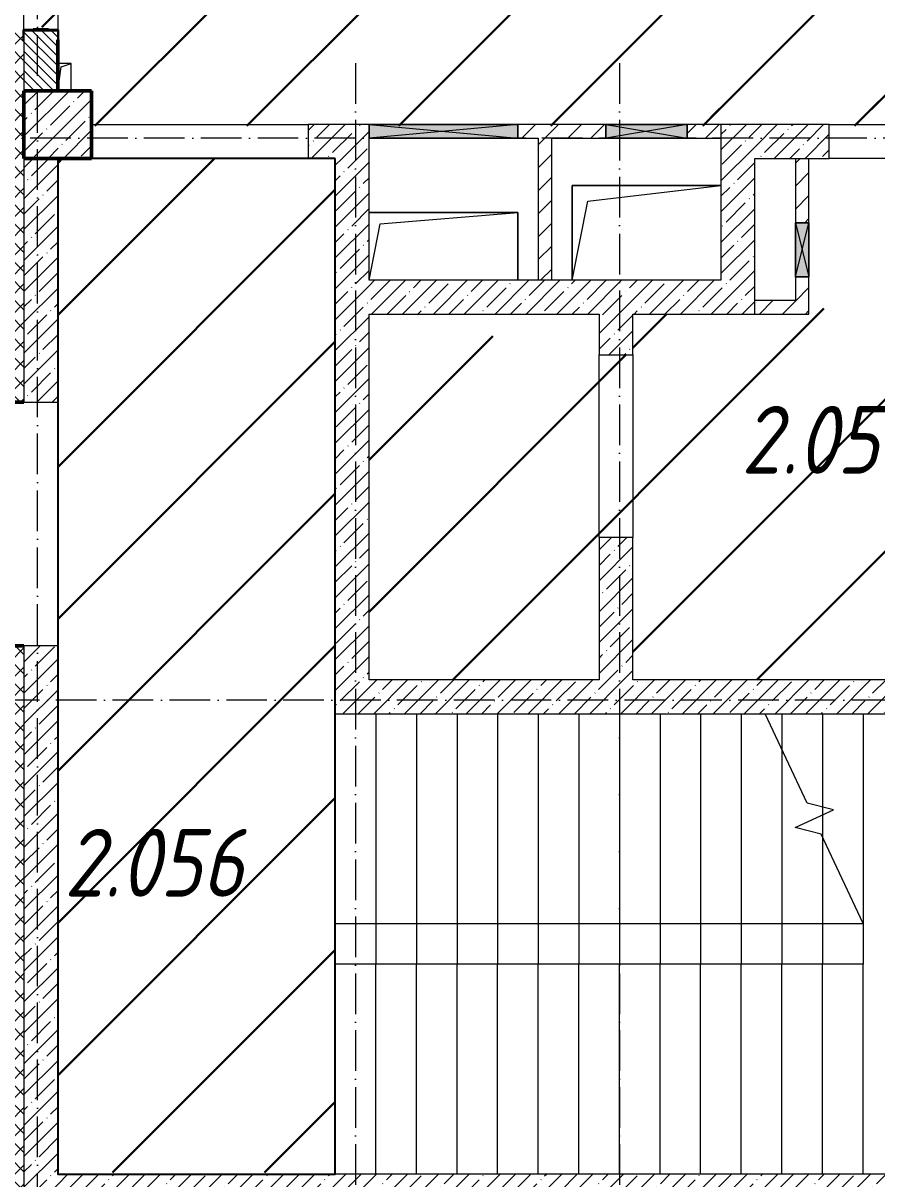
# Model space of a CAD drawing. Header units: millimetres. Extents: x -17017 to 628417, y -109036 to 199237.
# Drawn here: x 40804 to 47112, y 62010 to 70544 of the extents above; entities that cross this region are included whole.
import ezdxf

# ---------------------------------------------------------------- set-up
doc = ezdxf.new("R2010")
doc.units = ezdxf.units.MM
doc.linetypes.add('50_200_ШТРИХ_1Т_ш5_п1_п1_', pattern=[700, 500, -100, 0, -100])
for name, color, linetype, lineweight in [('3.1) ЖБ окна 1.2 м', 102, 'Continuous', 30), ('A-DETL-GENF-OTLN', 7, 'Continuous', 9), ('A-FLOR-____-OTLN', 7, 'Continuous', 9), ('A-GENM-____-MCUT', 7, 'Continuous', 25), ('A-GENM-____-OTLN', 7, 'Continuous', 9), ('A-GENM-____-OTLN-1', 7, 'Continuous', 25), ('A-GLAZ-____-OTLN', 7, 'Continuous', 9), ('A-WALL-____-MCUT-1', 7, 'Continuous', 9), ('A-WALL-____-MCUT-2', 7, 'Continuous', 50), ('A-WALL-____-MCUT-3', 7, 'Continuous', 9), ('A-WALL-____-OTLN', 7, 'Continuous', 9), ('A-WALL-____-PATT-1', 7, 'Continuous', 9), ('A-WALL-FNSH-MCUT-1', 7, 'Continuous', 9), ('S-COLS-____-MCUT', 7, 'Continuous', 50), ('S-COLS-____-OTLN', 7, 'Continuous', 9), ('S-GRID-____-OTLN-1', 7, '50_200_ШТРИХ_1Т_ш5_п1_п1_', 9), ('S-STRS-____-MBND', 7, 'Continuous', 9), ('S-STRS-____-OTLN-1', 7, 'Continuous', 9), ('Марки помещений', 7, 'Continuous', 9), ('стяжа', 7, 'Continuous', 30)]:
    doc.layers.add(name, color=color, linetype=linetype, lineweight=lineweight)
doc.styles.add('ISOCPEUR_I_3', font='isocpeui.ttf', dxfattribs={"width": 0.85, "height": 2.2})
pattern_1 = [(45, (50979.8, 168109.95), (-561.266, 561.266), [])]
pattern_2 = [(45, (43259.71, 63713.66), (-114.0493, 114.0493), []), (45, (43373.76, 63713.66), (-114.0493, 114.0493), [201.612, -40.322, 3.353, -36.97])]
pattern_3 = [(45, (43259.71, 63713.66), (-84.8528, 84.8528), [])]

# ---------------------------------------------------------------- blocks, each defined once
blk = doc.blocks.new('BSC_Колонна _Прямоугольная - 500х500-V138-АР1_План отверстий 2 этажа в осях 1-64_А-ГГ')
at = {"layer": 'S-COLS-____-OTLN'}
h = blk.add_hatch(dxfattribs=at)
h.set_pattern_fill('FP_168', color=256, style=0, pattern_type=2)
h.set_pattern_definition([(45, (2200, -6081.04), (-114.0493, 114.0493), []), (45, (2314.05, -6081.04), (-114.0493, 114.0493), [201.612, -40.322, 3.353, -36.97])])
h.paths.add_polyline_path([(-250, -250), (250, -250), (250, 250), (-250, 250)], flags=0)
at = {"layer": 'S-COLS-____-MCUT'}
for p, q in [((250, 250), (-250, 250)), ((-250, 250), (-250, -250)), ((250, -250), (250, 250)), ((-250, -250), (250, -250))]:
    blk.add_line(p, q, dxfattribs=at)
blk = doc.blocks.new('Фахверк_СКБ_Уголок - 250_2700-27497298-АР1_План отверстий 2 этажа в осях 1-64_А-ГГ')
at = {"layer": 'A-GENM-____-MCUT'}
for p, q in [((200, 181), (125, 181)), ((125, 181), (125, 106)), ((131, 106), (131, 175)), ((131, 175), (200, 175)), ((200, 175), (200, 181)), ((125, 106), (131, 106)), ((131, -6), (125, -6)), ((125, -6), (125, -81)), ((125, -81), (200, -81)), ((131, -75), (131, -6)), ((200, -75), (131, -75)), ((200, -81), (200, -75))]:
    blk.add_line(p, q, dxfattribs=at)
blk = doc.blocks.new('AR_Отверстие прямоугольное _в плите_ - AR_Отверстие прямоугольное _в плите_-V159-АР1_План отверстий 2 этажа в осях 1-64_А-ГГ')
at = {"layer": 'A-GENM-____-OTLN'}
for p, q in [((50, 100), (-50, 100)), ((-25, 75), (50, 100)), ((50, -100), (50, 100)), ((-50, -100), (-25, 75))]:
    blk.add_line(p, q, dxfattribs=at)
blk = doc.blocks.new('AR_Отверстие прямоугольное _в плите_ - AR_Отверстие прямоугольное _в плите_-30552744-АР1_План отверстий 2 этажа в осях 1-64_А-ГГ')
at = {"layer": 'A-GENM-____-OTLN'}
for p, q in [((550, 350), (-550, 350)), ((-550, 350), (-550, -350)), ((-433.3, 233.3), (550, 350)), ((-550, -350), (-433.3, 233.3))]:
    blk.add_line(p, q, dxfattribs=at)
blk = doc.blocks.new('AR_Отверстие прямоугольное _в плите_ - AR_Отверстие прямоугольное _в плите_-30552508-АР1_План отверстий 2 этажа в осях 1-64_А-ГГ')
at = {"layer": 'A-GENM-____-OTLN'}
for p, q in [((550, 250), (-550, 250)), ((-466.7, 166.7), (550, 250)), ((550, -250), (550, 250)), ((-550, -250), (-466.7, 166.7))]:
    blk.add_line(p, q, dxfattribs=at)
blk = doc.blocks.new('AR_Отверстие прямоугольное _в стене__БезПР - AR_Отверстие прямоугольное _в стене__БезПР-36788922-АР1_План отверстий 2 этажа в осях 1-64_А-ГГ')
at = {"layer": 'A-GLAZ-____-OTLN'}
blk.add_hatch(color=256, dxfattribs=at).paths.add_polyline_path([(300, -50), (300, 50), (-300, 50), (-300, -50)], flags=0)
at = {"layer": 'A-DETL-GENF-OTLN'}
for p, q in [((-300, -50), (-300, 50)), ((-300, 50), (300, 50)), ((300, 50), (-300, -50)), ((-300, 50), (300, -50)), ((300, 50), (-300, 50)), ((-300, 50), (-300, -50)), ((300, 50), (300, -50)), ((300, -50), (300, 50)), ((300, -50), (-300, -50)), ((-300, -50), (300, -50))]:
    blk.add_line(p, q, dxfattribs=at)
at = {"layer": 'A-GLAZ-____-OTLN'}
blk.add_line((300, 50), (-300, 50), dxfattribs=at)
blk = doc.blocks.new('AR_Отверстие прямоугольное _в стене_ - AR_Отверстие прямоугольное _в стене__ОВ-36990253-АР1_План отверстий 2 этажа в осях 1-64_А-ГГ')
at = {"layer": 'A-GLAZ-____-OTLN'}
blk.add_hatch(color=256, dxfattribs=at).paths.add_polyline_path([(550, -50), (550, 50), (-550, 50), (-550, -50)], flags=0)
at = {"layer": 'A-DETL-GENF-OTLN'}
for p, q in [((-550, -50), (-550, 50)), ((-550, 50), (550, 50)), ((550, 50), (-550, -50)), ((-550, 50), (550, -50)), ((550, 50), (-550, 50)), ((-550, 50), (-550, -50)), ((550, 50), (550, -50)), ((550, -50), (550, 50)), ((550, -50), (-550, -50)), ((-550, -50), (550, -50))]:
    blk.add_line(p, q, dxfattribs=at)
blk = doc.blocks.new('AR_Отверстие прямоугольное _в стене_ - AR_Отверстие прямоугольное _в стене__ОВ-36989221-АР1_План отверстий 2 этажа в осях 1-64_А-ГГ')
at = {"layer": 'A-GLAZ-____-OTLN'}
blk.add_hatch(color=256, dxfattribs=at).paths.add_polyline_path([(-200, -50), (200, -50), (200, 50), (-200, 50)], flags=0)
at = {"layer": 'A-DETL-GENF-OTLN'}
for p, q in [((-200, -50), (-200, 50)), ((-200, 50), (200, 50)), ((200, 50), (-200, -50)), ((-200, 50), (200, -50)), ((200, 50), (-200, 50)), ((-200, 50), (-200, -50)), ((200, 50), (200, -50)), ((200, -50), (200, 50)), ((200, -50), (-200, -50)), ((-200, -50), (200, -50))]:
    blk.add_line(p, q, dxfattribs=at)
blk = doc.blocks.new('2этаж')
at = {"layer": 'S-GRID-____-OTLN-1', "color": 251, "ltscale": 0.6, "true_color": 0x636466}
for p, q in [((-17941.7, 454533.3), (-17941.7, 508896.9)), ((-15591.7, 465551), (-15591.7, 454533.3)), ((-13641.7, 465551), (-13641.7, 454533.3)), ((74727.1, 464997), (-20260.4, 464997)), ((88359, 460847), (-20260.4, 460847))]:
    blk.add_line(p, q, dxfattribs=at)

msp = doc.modelspace()

# ---------------------------------------------------------------- hatches: boundary and pattern name
at = {"layer": 'A-WALL-____-PATT-1'}
h = msp.add_hatch(dxfattribs=at)
h.set_pattern_fill('FP_1', color=256, style=0, pattern_type=2)
h.set_pattern_definition([(45, (43259.71, 63713.66), (-70.7107, 70.7107), []), (135, (43259.71, 63713.66), (-70.7107, -70.7107), [])])
h.paths.add_polyline_path([(40709.7, 61694.7), (40809.7, 61694.7), (40809.7, 65944.7), (40709.7, 65944.7), (40709.7, 64449.6)], flags=0)
h.paths.add_polyline_path([(40809.7, 67744.7), (40809.7, 70419.7), (40803.7, 70419.7), (40803.7, 70494.7), (40709.7, 70494.7), (40709.7, 67744.7)], flags=0)
h.paths.add_polyline_path([(40803.7, 72294.7), (40803.7, 72369.7), (40809.7, 72369.7), (40809.7, 73229.7), (40709.7, 73229.7), (40709.7, 72294.7)], flags=0)
h = msp.add_hatch(dxfattribs=at)
h.set_pattern_fill('FP_6', color=256, style=0, pattern_type=2)
h.set_pattern_definition([(135, (43259.71, 63713.66), (-35.35534, -35.35534), [])])
h.paths.add_polyline_path([(40809.7, 70044.7), (41059.7, 70044.7), (41059.7, 70488.7), (40990.7, 70488.7), (40990.7, 70494.7), (40878.7, 70494.7), (40878.7, 70488.7), (40809.7, 70488.7), (40809.7, 70419.7)], flags=0)
h.paths.add_polyline_path([(40878.7, 72294.7), (40990.7, 72294.7), (40990.7, 72300.7), (41059.7, 72300.7), (41059.7, 72694.7), (40809.7, 72694.7), (40809.7, 72300.7), (40878.7, 72300.7)], flags=0)
h = msp.add_hatch(dxfattribs=at)
h.set_pattern_fill('FP_25', color=256, style=0, pattern_type=2)
h.set_pattern_definition(pattern_2)
h.paths.add_polyline_path([(42909.7, 69544.7), (43359.7, 69544.7), (43359.7, 69794.7), (42909.7, 69794.7)], flags=0)
h = msp.add_hatch(dxfattribs=at)
h.set_pattern_fill('FP_4', color=256, style=0, pattern_type=2)
h.set_pattern_definition(pattern_3)
h.paths.add_polyline_path([(45709.7, 69694.7), (45959.7, 69694.7), (45959.7, 69794.7), (45709.7, 69794.7), (45709.7, 69774.7)], flags=0)
h.paths.add_polyline_path([(44459.7, 69694.7), (45109.7, 69694.7), (45109.7, 69794.7), (44459.7, 69794.7), (44459.7, 69706.7)], flags=0)
h = msp.add_hatch(dxfattribs=at)
h.set_pattern_fill('FP_25', color=256, style=0, pattern_type=2)
h.set_pattern_definition(pattern_2)
h.paths.add_polyline_path([(46209.7, 68644.7), (46209.7, 69794.7), (45959.7, 69794.7), (45959.7, 68644.7)], flags=0)
h = msp.add_hatch(dxfattribs=at)
h.set_pattern_fill('FP_25', color=256, style=0, pattern_type=2)
h.set_pattern_definition(pattern_2)
h.paths.add_polyline_path([(48559.7, 69544.7), (48559.7, 69794.7), (48359.7, 69794.7), (48359.7, 69544.7)], flags=0)
h.paths.add_polyline_path([(46209.7, 69544.7), (46759.7, 69544.7), (46759.7, 69794.7), (46209.7, 69794.7)], flags=0)
h = msp.add_hatch(dxfattribs=at)
h.set_pattern_fill('FP_4', color=256, style=0, pattern_type=2)
h.set_pattern_definition(pattern_3)
h.paths.add_polyline_path([(44709.7, 68644.7), (44709.7, 69694.7), (44609.7, 69694.7), (44609.7, 68644.7)], flags=0)
h = msp.add_hatch(dxfattribs=at)
h.set_pattern_fill('FP_25', color=256, style=0, pattern_type=2)
h.set_pattern_definition(pattern_2)
h.paths.add_polyline_path([(40809.7, 61794.7), (41059.7, 61794.7), (41059.7, 65944.7), (40809.7, 65944.7), (40809.7, 64449.6)], flags=0)
h.paths.add_polyline_path([(41059.7, 67744.7), (41059.7, 69544.7), (40809.7, 69544.7), (40809.7, 67744.7)], flags=0)
h = msp.add_hatch(dxfattribs=at)
h.set_pattern_fill('FP_25', color=256, style=0, pattern_type=2)
h.set_pattern_definition(pattern_2)
h.paths.add_polyline_path([(43246, 65444.7), (43359.7, 65444.7), (43359.7, 69544.7), (43109.7, 69544.7), (43109.7, 65444.7)], flags=0)
h = msp.add_hatch(dxfattribs=at)
h.set_pattern_fill('FP_4', color=256, style=0, pattern_type=2)
h.set_pattern_definition(pattern_3)
h.paths.add_polyline_path([(46609.7, 68394.7), (46609.7, 68669.7), (46509.7, 68669.7), (46509.7, 68394.7)], flags=0)
h.paths.add_polyline_path([(46609.7, 69069.7), (46609.7, 69544.7), (46509.7, 69544.7), (46509.7, 69069.7), (46564.5, 69069.7)], flags=0)
h = msp.add_hatch(dxfattribs=at)
h.set_pattern_fill('FP_25', color=256, style=0, pattern_type=2)
h.set_pattern_definition(pattern_2)
h.paths.add_polyline_path([(46209.7, 68394.7), (46209.7, 68644.7), (43359.7, 68644.7), (43359.7, 68394.7), (45309.7, 68394.7)], flags=0)
h = msp.add_hatch(dxfattribs=at)
h.set_pattern_fill('FP_4', color=256, style=0, pattern_type=2)
h.set_pattern_definition(pattern_3)
h.paths.add_polyline_path([(46509.7, 68394.7), (46509.7, 68494.7), (46209.7, 68494.7), (46209.7, 68394.7)], flags=0)
h = msp.add_hatch(dxfattribs=at)
h.set_pattern_fill('FP_25', color=256, style=0, pattern_type=2)
h.set_pattern_definition(pattern_2)
h.paths.add_polyline_path([(45059.7, 65694.7), (45309.7, 65694.7), (45309.7, 66744.7), (45059.7, 66744.7)], flags=0)
h.paths.add_polyline_path([(45309.7, 68094.7), (45309.7, 68394.7), (45059.7, 68394.7), (45059.7, 68094.7)], flags=0)
h = msp.add_hatch(dxfattribs=at)
h.set_pattern_fill('FP_25', color=256, style=0, pattern_type=2)
h.set_pattern_definition(pattern_2)
h.paths.add_polyline_path([(48809.7, 65444.7), (48809.7, 65694.7), (43359.7, 65694.7), (43359.7, 65444.7), (48559.7, 65444.7)], flags=0)
h = msp.add_hatch(dxfattribs=at)
h.set_pattern_fill('FP_25', color=256, style=0, pattern_type=2)
h.set_pattern_definition(pattern_2)
h.paths.add_polyline_path([(48559.7, 61794.7), (48559.7, 62044.7), (41059.7, 62044.7), (41059.7, 61794.7), (48548.4, 61794.7)], flags=0)
at = {"layer": 'стяжа'}
h = msp.add_hatch(dxfattribs=at)
h.set_pattern_fill('ANSI31', color=5, scale=250)
h.set_pattern_definition(pattern_1)
h.paths.add_polyline_path([(81815.4, 72894.7), (40941.8, 72894.7), (40941.8, 69784.7), (81815.4, 69784.7)])
h.paths.add_polyline_path([(58159.7, 69194.7), (72559.7, 69194.7), (72559.7, 62394.7), (58159.7, 62394.7)])
h.paths.add_polyline_path([(72559.7, 68944.7), (124367.1, 68944.7), (124367.1, 62044.5), (72559.7, 62044.5)])
h = msp.add_hatch(dxfattribs=at)
h.set_pattern_fill('ANSI31', color=5, scale=250)
h.set_pattern_definition(pattern_1)
h.paths.add_polyline_path([(124367.1, 62044.5), (72559.7, 62044.5), (58159.7, 62394.7), (58159.7, 69784.7), (40941.8, 69784.7), (40941.8, 72894.7), (81815.4, 72894.7), (81815.4, 68944.7), (124367.1, 68944.7)])
h.paths.add_polyline_path([(63559.7, 62272.2), (63571.7, 62272.2), (63571.7, 62297.2), (63559.7, 62297.2)], flags=16)
h.paths.add_polyline_path([(63559.7, 68994.7), (63559.7, 67794.7), (63559.7, 66458.5, -2.052883), (63590.7, 66482.8, -0.372712), (63459.7, 66511.7), (63459.7, 67748.7), (63563.9, 68994.7)], flags=0)
h.paths.add_polyline_path([(64891.7, 69502.1, -0.625627), (65009.7, 69744.7), (64891.7, 69774.2)], flags=16)
h.paths.add_polyline_path([(64771.7, 69694.7), (64671.7, 69694.7), (64671.7, 69394.7), (64771.7, 69394.7)], flags=16)
h.paths.add_polyline_path([(64980.4, 69206.7, -1), (65029, 69194.7), (65209.7, 69194.7), (65209.7, 69206.7)], flags=16)
h.paths.add_polyline_path([(64559.7, 69906.7), (64771.7, 69906.7), (64891.7, 70047.4), (64559.7, 70047.4)], flags=16)
h.paths.add_polyline_path([(43109.7, 69906.7), (46549.7, 69910.7), (43109.7, 69910.7), (43102.8, 69906.7)], flags=16)
h.paths.add_polyline_path([(41309.7, 70586.7), (41309.7, 70044.7), (41421.7, 69906.7), (41421.7, 70586.7)], flags=16)
h.paths.add_polyline_path([(41059.7, 70494.7), (41289.7, 70044.7), (41289.7, 70474.7), (41090.5, 71908, -0.526622), (41059.7, 71880.6)], flags=16)
h.paths.add_polyline_path([(72671.7, 72682.7), (72059.7, 72682.7), (71947.7, 72582.7), (72671.7, 72582.7)], flags=16)
h.paths.add_polyline_path([(79659.7, 69806.7), (79659.7, 69794.7), (81059.7, 69794.7), (81122.7, 69806.7)], flags=16)
h.paths.add_polyline_path([(66491.7, 69354.7), (66491.7, 68994.7), (65559.7, 68994.7), (65247.7, 68994.7), (65247.7, 70047.4), (65559.7, 70047.4), (65559.7, 69806.7), (66984.7, 69806.7), (66984.7, 69354.7)], flags=16)
h.paths.add_polyline_path([(65359.7, 69806.7), (65347.7, 69806.7), (65347.7, 69794.7), (65359.7, 69194.7)], flags=0)
h.paths.add_polyline_path([(64659.7, 69194.7), (65359.7, 69194.7), (65709.7, 69594.7), (65559.7, 69594.7)], flags=16)
h.paths.add_polyline_path([(66588.2, 69582.7, -1), (66539.6, 69594.7), (66271.7, 69594.7), (66271.7, 69582.7)], flags=0)
h.paths.add_polyline_path([(66259.7, 69794.7), (66259.7, 68994.7), (66159.7, 68994.7), (66159.7, 69094.7), (66159.7, 69794.7)], flags=0)
h.paths.add_polyline_path([(69047.7, 69194.7), (69059.7, 69194.7), (69059.7, 69294.7), (69047.7, 69582.7)], flags=16)
h.paths.add_polyline_path([(72159.7, 69044.7), (73459.7, 69044.7), (73459.7, 69594.7), (72659.7, 69594.7), (72159.7, 69621)], flags=0)
h.paths.add_polyline_path([(68734.7, 69794.7), (68734.7, 69594.7), (69059.7, 69594.7), (69059.7, 69794.7)], flags=16)
h.paths.add_polyline_path([(69559.7, 69294.7), (72159.7, 69294.7), (72159.7, 68944.7), (73559.7, 68944.7), (73559.7, 69594.7), (73459.7, 69594.7), (73434.7, 69594.7), (72613.2, 69806.7), (73359.7, 69806.7), (74359.7, 69806.7), (75984.7, 69806.7), (75984.7, 69594.7), (75959.7, 69594.7), (75959.7, 68944.7), (74559.7, 68944.7), (74459.7, 68944.7), (72059.7, 68944.7)], flags=16)
h.paths.add_polyline_path([(69559.7, 69594.7), (72059.7, 69594.7), (72059.7, 69794.7), (69559.7, 69794.7)], flags=16)
h.paths.add_polyline_path([(41421.7, 72832.7), (41421.7, 72582.7), (41059.7, 72582.7), (41059.7, 72832.7), (68947.7, 72832.7), (69559.7, 72682.7), (69559.7, 72832.7), (71947.7, 72832.7), (72559.7, 72694.7), (71947.7, 72694.7), (71947.7, 72832.7), (70007.7, 72832.7), (70007.7, 72582.7), (68947.7, 72582.7)], flags=16)
h.paths.add_polyline_path([(62459.7, 69794.7), (62459.7, 69594.7), (63059.7, 69594.7), (62359.7, 69775.3), (62359.7, 69594.7), (62459.7, 69594.7), (63059.7, 69794.7)], flags=16)
h.paths.add_polyline_path([(62359.7, 69194.7), (62359.7, 69294.7), (63359.7, 69294.7), (63359.7, 69194.7), (63359.7, 68982.7), (63347.7, 68982.7)], flags=16)
h.paths.add_polyline_path([(70954.1, 66230.8, -1), (70474.1, 66230.8, -1)], flags=0)
h.paths.add_polyline_path([(71749.3, 70937.2, -1), (72229.3, 70937.2, -1)], flags=16)
h.paths.add_polyline_path([(73359.7, 69794.7), (74359.7, 69794.7), (74559.7, 69794.7), (74559.7, 69044.7), (74459.7, 68944.7), (74459.7, 69594.7), (73659.7, 69594.7), (72659.7, 69794.7)], flags=0)
h.paths.add_polyline_path([(77947.7, 72832.7), (78559.7, 72694.7), (78559.7, 72832.7), (80947.7, 72832.7), (81694.8, 72694.7), (81759.7, 72694.7), (81759.7, 72582.7), (80947.7, 72582.7), (79007.7, 72832.7), (79007.7, 72582.7), (77947.7, 72582.7), (72671.7, 72832.7)], flags=16)
h.paths.add_polyline_path([(61929.2, 67707.5, -1), (61449.2, 67707.5, -1)], flags=0)
h.paths.add_polyline_path([(70059.7, 62294.7), (69559.7, 62294.7), (69559.7, 62269.7), (70034.7, 62269.7)], flags=16)
h.paths.add_polyline_path([(72057.2, 62369.7), (72534.7, 62369.7), (72559.7, 62394.7), (72057.2, 62394.7)], flags=16)
h.paths.add_polyline_path([(72571.7, 62056.7), (72571.7, 62314.7), (72559.7, 62314.7), (72559.7, 62294.7)], flags=16)
h.paths.add_polyline_path([(73259.7, 62056.7), (75059.7, 62056.7), (76259.7, 62056.7), (78047.7, 62056.7), (78524.4, 62372.2), (78082.2, 62372.2), (78082.2, 62044.7), (76259.7, 62044.7), (75134.7, 62044.7), (73259.7, 62044.7), (72571.7, 62056.7)], flags=16)
h.paths.add_polyline_path([(77759.7, 69594.7), (78059.7, 69594.7), (78059.7, 69794.7), (77759.7, 69794.7)], flags=16)
h.paths.add_polyline_path([(77659.7, 68894.7), (78059.7, 68894.7), (78059.7, 68994.7), (77759.7, 68994.7)], flags=16)
h.paths.add_polyline_path([(77659.7, 68994.7), (77659.7, 68882.7), (77647.7, 68882.7), (77647.7, 69794.7), (77659.7, 69794.7)], flags=16)
h.paths.add_polyline_path([(81459.7, 68894.7), (81559.7, 68894.7), (81559.7, 68994.7), (81459.7, 68994.7)], flags=0)
h.paths.add_polyline_path([(78159.7, 69594.7), (81459.7, 69594.7), (81459.7, 68894.7), (81571.7, 68882.7), (81571.7, 68894.7), (79659.7, 68894.7), (78059.7, 68894.7), (78059.7, 68994.7), (78159.7, 68994.7)], flags=16)
h.paths.add_polyline_path([(79559.7, 69794.7), (79559.7, 69594.7), (79659.7, 69594.7), (81059.7, 69794.7)], flags=16)
h.paths.add_polyline_path([(81047.7, 62044.7), (81059.7, 62044.7), (81107.8, 62056.7), (81047.7, 62056.7)], flags=16)
h.paths.add_polyline_path([(79259.7, 62056.7), (81047.7, 62044.7), (79259.7, 62044.7), (78571.7, 62056.7)], flags=16)
h.paths.add_polyline_path([(78562.2, 62294.7), (78537.2, 62294.7), (78537.2, 62372.2), (78562.2, 62397.2)], flags=16)
h.paths.add_polyline_path([(51634.7, 69906.7), (48559.7, 69906.7), (48359.7, 69794.7), (48559.7, 69794.7)], flags=16)
h.paths.add_polyline_path([(53659.7, 69794.7), (53134.7, 69794.7), (51634.7, 69906.7), (53334.7, 69906.7)], flags=16)
h.paths.add_polyline_path([(84284.7, 62269.7), (84259.7, 62294.7), (84259.7, 62050.7), (84284.7, 62050.7)], flags=0)
h.paths.add_polyline_path([(82459.7, 62044.7), (84259.7, 62044.7), (85109.7, 62304.2), (84609.7, 62304.2), (84609.7, 62294.7), (84259.7, 62294.7)], flags=16)
h.paths.add_polyline_path([(82434.7, 62269.7), (82459.7, 62294.7), (82109.7, 62294.7), (82109.7, 62269.7)], flags=16)
h.paths.add_polyline_path([(87959.7, 62297.2), (87959.7, 65719.7), (87759.9, 62297.2)], flags=16)
h.paths.add_polyline_path([(88462.2, 62272.2), (88462.2, 62306.7), (88109.7, 62306.7), (88109.7, 62272.2)], flags=16)
h.paths.add_polyline_path([(85447.2, 62050.7), (85459.7, 62050.7), (85459.7, 62056.7), (85447.2, 62056.7)], flags=16)
h.paths.add_polyline_path([(87597.7, 62306.7), (87959.7, 65719.7), (87959.7, 62044.7), (87334.7, 62044.7), (85459.7, 62044.7), (85434.7, 62062.6), (85434.7, 62056.7), (87259.7, 62056.7), (87597.7, 62229.9)], flags=16)
h.paths.add_polyline_path([(48559.7, 69906.7), (46559.7, 69906.7), (46209.7, 69794.7), (46759.7, 69794.7)], flags=16)
h.paths.add_polyline_path([(87259.7, 62056.7), (87597.7, 62056.7), (87609.7, 62044.7), (87334.7, 62044.7)], flags=0)
h.paths.add_polyline_path([(102259.7, 62156.7), (97549.7, 62156.7), (97469.4, 62056.7), (102259.7, 62056.7), (102259.7, 62056.7)], flags=16)
h.paths.add_polyline_path([(96259.7, 62056.7), (96279.7, 62056.7), (96279.7, 62156.7), (96259.7, 62156.7)], flags=16)
h.paths.add_polyline_path([(90259.7, 62056.7), (91459.7, 62056.7), (93257.2, 62056.7), (93257.2, 62306.7), (93747.7, 62306.7), (93759.7, 62309.2), (93759.7, 67669.7), (93759.7, 68894.7), (94071.7, 68950.6), (94071.7, 62406.7), (94221.7, 62406.7), (96329.6, 62044.7), (94071.7, 62044.7), (94071.7, 62272.2), (93282.2, 62272.2), (93282.2, 62044.7), (91459.7, 62044.7), (90334.7, 62044.7), (88465.7, 62044.7), (88465.7, 62056.7)], flags=16)
h.paths.add_polyline_path([(93259.7, 62044.7), (93259.7, 62056.7), (93257.2, 62056.7), (91459.7, 62044.7)], flags=0)
h.paths.add_polyline_path([(91207.1, 64177.4, -1), (91687.1, 64177.4, -1)], flags=16)
h.paths.add_polyline_path([(93759.7, 62297.2), (93609.7, 62297.2), (93609.7, 62294.7), (93759.7, 62294.7)], flags=0)
h.paths.add_polyline_path([(96259.7, 62044.7), (97005.9, 62274.7), (96279.7, 62274.7), (96149.7, 62258.3), (96149.7, 62044.7)], flags=16)
h.paths.add_polyline_path([(96149.7, 62406.7), (97549.7, 62406.7), (97549.7, 62156.7), (97459.7, 62050.7), (97459.7, 62056.7), (97439.7, 62056.7), (96562.5, 62294.7), (96259.7, 62294.7)], flags=16)
h.paths.add_polyline_path([(115231, 62406.7), (114979.7, 62306.7), (115671.7, 62306.7), (115791, 62406.7)], flags=16)
h.paths.add_polyline_path([(105259.7, 62056.7), (105279.7, 62056.7), (105279.7, 62156.7), (105259.7, 62156.7)], flags=0)
h.paths.add_polyline_path([(105259.7, 62056.7), (106000.9, 62274.7), (105279.7, 62274.7), (105149.7, 62258.3), (105149.7, 62056.7)], flags=0)
h.paths.add_polyline_path([(102279.7, 62056.7), (102259.7, 62056.7), (102259.7, 62050.7), (102279.7, 62050.7)], flags=16)
h.paths.add_polyline_path([(102159.7, 62306.7), (103219.7, 62306.7), (103219.7, 62056.7), (103459.7, 62056.7), (105259.7, 62044.7), (103459.7, 62044.7), (103121.7, 62056.7), (103121.7, 62306.7), (102609.7, 62306.7), (102609.7, 62044.7), (102334.7, 62044.7), (102274.9, 62294.7), (102159.7, 62294.7)], flags=16)
h.paths.add_polyline_path([(102681.1, 64475.4, -1), (103161.1, 64475.4, -1)], flags=16)
h.paths.add_polyline_path([(105149.7, 62406.7), (106549.7, 62406.7), (111169.7, 62156.7), (111169.7, 62406.7), (112209.7, 62406.7), (113674, 62156.7), (114151.7, 62156.7), (114151.7, 62406.7), (114911.7, 62406.7), (114979.7, 62394.7), (114979.7, 62306.7), (114979.7, 62044.7), (114334.7, 62044.7), (112459.7, 62044.7), (112121.7, 62056.7), (112121.7, 62306.7), (111609.7, 62306.7), (111609.7, 62044.7), (109459.7, 62044.7), (108334.7, 62044.7), (106459.7, 62044.7), (105555, 62294.7), (105259.7, 62294.7)], flags=16)
h.paths.add_polyline_path([(106439.7, 62056.7), (106439.7, 62050.7), (106459.7, 62050.7), (106459.7, 62056.7)], flags=16)
h.paths.add_polyline_path([(108259.7, 62056.7), (109459.7, 62056.7), (111259.7, 62056.7), (111259.7, 62294.7), (111609.7, 62294.7), (111609.7, 62044.7), (111334.7, 62044.7), (109459.7, 62044.7), (108334.7, 62044.7), (106459.7, 62056.7)], flags=16)
h.paths.add_polyline_path([(114911.7, 62506.7), (114911.7, 62374.7), (114959.7, 62374.7), (115231.7, 62506.7)], flags=16)
h.paths.add_polyline_path([(114279.7, 62056.7), (114259.7, 62056.7), (114259.7, 62050.7), (114279.7, 62050.7)], flags=0)
h.paths.add_polyline_path([(114259.7, 62044.7), (114786.4, 62274.7), (114279.7, 62274.7), (112459.7, 62044.7)], flags=16)
h.paths.add_polyline_path([(118047.7, 62406.7), (118047.7, 62306.7), (118659.7, 62306.7), (118771.7, 62406.7)], flags=16)
h.paths.add_polyline_path([(115659.7, 62056.7), (115671.7, 62056.7), (118147.7, 62056.7), (118159.7, 62044.7), (115659.7, 62044.7)], flags=16)
h.paths.add_polyline_path([(123559.7, 62294.7), (124159.7, 62294.7), (124159.7, 62414.7), (123559.7, 62414.7)], flags=16)
h.paths.add_polyline_path([(123534.7, 62044.7), (118671.7, 62044.7), (118671.7, 62156.7), (123559.7, 62156.7), (123659.7, 62176.4), (123659.7, 62274.7), (124159.7, 62274.7), (124159.7, 62044.7)], flags=16)
h.paths.add_polyline_path([(118671.7, 62056.7), (123459.7, 62056.7), (123679.7, 62056.7), (123679.7, 62044.7), (118671.7, 62044.7)], flags=0)
h.paths.add_polyline_path([(72559.7, 68944.7), (72559.7, 69194.7), (58159.7, 69194.7), (58159.7, 62394.7), (72559.7, 62394.7)], flags=16)
h.paths.add_polyline_path([(63544, 66470.5, -0.174623), (63478.2, 66492.7, -1.111514), (63428.7, 66487.4, -0.48712), (63459.7, 66511.7), (63459.7, 67748.7), (63559.7, 68944.7), (63559.7, 68994.7), (63462.7, 68994.7), (63359.7, 68994.7), (63359.7, 68982.7), (63347.7, 68982.7), (63347.7, 68994.7), (63459.7, 68994.7), (63556.7, 68994.7), (65359.7, 68994.7), (65559.7, 68994.7), (65559.7, 69094.7), (66159.7, 69094.7), (66159.7, 68994.7), (65559.7, 68994.7), (65247.7, 68994.7), (63563.9, 68994.7), (63559.7, 68944.7), (63559.7, 67794.7), (63559.7, 66507.1, -0.48712), (63590.7, 66482.8, -0.770165)], flags=0)
h.paths.add_polyline_path([(63559.7, 66458.5, -0.782881), (63559.7, 66507.1)], flags=0)
h.paths.add_polyline_path([(102491.3, 64242), (103171.1, 64242), (103171.1, 64722), (102491.3, 64722)], flags=24)
h.paths.add_polyline_path([(91017.4, 63944), (91705.9, 63944), (91705.9, 64424), (91017.4, 64424)], flags=24)
h.paths.add_polyline_path([(61272.4, 67474.1), (61929.8, 67474.1), (61929.8, 67954.1), (61272.4, 67954.1)], flags=8)
h.paths.add_polyline_path([(70284.4, 65997.4), (70965.3, 65997.4), (70965.3, 66477.4), (70284.4, 66477.4)], flags=8)
h.paths.add_polyline_path([(71559.5, 70703.8), (72240.2, 70703.8), (72240.2, 71183.8), (71559.5, 71183.8)], flags=24)
h = msp.add_hatch(dxfattribs=at)
h.set_pattern_fill('ANSI31', color=5, scale=250)
h.set_pattern_definition(pattern_1)
h.paths.add_polyline_path([(55697.7, 68782.7), (55247.7, 68782.7), (55247.7, 69482.7), (54271.7, 69482.7), (54271.7, 69182.7), (53771.7, 69182.7), (53771.7, 67456.7), (55697.7, 67456.7)])
h.paths.add_polyline_path([(54467.3, 69064.4, -1), (54947.3, 69064.4, -1)], flags=16)
h.paths.add_polyline_path([(53327.7, 69362.7), (51391.7, 69362.7), (51391.7, 67476.7), (53327.7, 67476.7)])
h.paths.add_polyline_path([(52718.2, 68995.2, -1), (53198.2, 68995.2, -1)], flags=16)
h.paths.add_polyline_path([(50597.7, 69482.7), (49171.7, 69482.7), (49171.7, 69182.7), (48921.7, 69182.7), (48921.7, 62494.7), (49529.7, 62494.7), (49529.7, 62156.7), (53047.7, 62156.7), (53047.7, 66532.7), (49897.7, 66532.7), (49897.7, 66856.7), (50597.7, 66856.7)])
h.paths.add_polyline_path([(52927.7, 64625.6), (52927.7, 64642.3), (52918.6, 64642.3, 0.253355)], flags=16)
h.paths.add_polyline_path([(50518.9, 67839, -1), (50468.9, 67839, -1)], flags=16)
h.paths.add_polyline_path([(51670.3, 65897.1, -1), (51190.3, 65897.1, -1)], flags=16)
h.paths.add_polyline_path([(51371.7, 65201), (51930.4, 64642.3), (51371.7, 64083.7), (50813.1, 64642.3)], flags=16)
h.paths.add_polyline_path([(50615.9, 63704.9, -1), (50135.9, 63704.9, -1)], flags=16)
h.paths.add_polyline_path([(48559.7, 67317.7, -2.052883), (48528.7, 67293.5, -0.48712), (48559.7, 67317.7), (48559.7, 69294.7), (48464.5, 69532.7), (48359.7, 69532.7), (47312.4, 68860.7, -2.371531), (47066.3, 68620.7), (46209.7, 68162.1), (46209.7, 68394.7), (45309.7, 68394.7), (45309.7, 68094.7), (45059.7, 68094.7), (43359.7, 68394.7), (43359.7, 65694.7), (45059.7, 65694.7), (45059.7, 66744.7), (45309.7, 66744.7), (45309.7, 65694.7), (46601.6, 65694.7, -16.483773), (46602.3, 65700.7), (46602.7, 65694.7), (47297.7, 65694.7), (47297.7, 66304.7), (48559.7, 66304.7)])
h.paths.add_polyline_path([(43109.7, 69532.7), (42909.7, 69532.7), (42909.7, 69544.7), (42288.5, 69544.7, -1.277333), (42240, 69544.7), (41279.7, 69544.7), (41279.7, 69532.7), (41059.7, 69532.7), (41059.7, 62056.7), (43109.7, 62056.7)])
h.paths.add_polyline_path([(42029.5, 63879.4, -1), (41549.5, 63879.4, -1)], flags=16)
h.paths.add_polyline_path([(57447.7, 66532.7), (56997.7, 66532.7), (56997.7, 66856.7), (57447.7, 66856.7), (57447.7, 69482.7), (56021.7, 69482.7), (56021.7, 66532.7), (53871.7, 66532.7), (53871.7, 62406.7), (54271.7, 62406.7), (54271.7, 62156.7), (56969.7, 62156.7), (56969.7, 62429.7), (57447.7, 62429.7)])
h.paths.add_polyline_path([(54014.5, 63122.7), (55002.7, 63122.7), (55561.4, 63681.4), (56120, 63122.7), (55561.4, 62564), (55002.7, 63122.7), (54014.5, 63122.7, -1), (53974.5, 63122.7, -1)], flags=16)
h.paths.add_polyline_path([(55727.2, 64000.8, -1), (55247.2, 64000.8, -1)], flags=16)
h.paths.add_polyline_path([(57320, 67764.7, -1), (57370, 67764.7, -1)], flags=16)
h.paths.add_polyline_path([(54290.6, 68831), (54954, 68831), (54954, 69311), (54290.6, 69311)], flags=24)
h.paths.add_polyline_path([(52541.4, 68761.8), (53204.7, 68761.8), (53204.7, 69241.8), (52541.4, 69241.8)], flags=24)
h.paths.add_polyline_path([(51013.5, 65663.7), (51676.7, 65663.7), (51676.7, 66143.7), (51013.5, 66143.7)], flags=24)
h.paths.add_polyline_path([(49946.1, 63471.5), (50609.5, 63471.5), (50609.5, 63951.5), (49946.1, 63951.5)], flags=24)
h.paths.add_polyline_path([(46889.6, 68387.3), (47551.9, 68387.3), (47551.9, 68867.3), (46889.6, 68867.3)], flags=24)
h.paths.add_polyline_path([(41372.7, 63646), (42026.1, 63646), (42026.1, 64126), (41372.7, 64126)], flags=24)
h.paths.add_polyline_path([(55090.4, 63767.4), (55726.3, 63767.4), (55726.3, 64247.4), (55090.4, 64247.4)], flags=24)

# ---------------------------------------------------------------- linework, layer by layer
msp.add_lwpolyline([(43109.7, 69544.7), (41059.7, 69544.7), (41059.7, 62044.7), (43109.7, 62044.7)], close=True)
at = {"layer": 'A-FLOR-____-OTLN'}
for p, q in [((44859.7, 69344.7), (45959.7, 69344.7)), ((44859.7, 68644.7), (44859.7, 69344.7)), ((43359.7, 69144.7), (44459.7, 69144.7)), ((44459.7, 69144.7), (44459.7, 68644.7)), ((43109.7, 62044.7), (43109.7, 63894.7))]:
    msp.add_line(p, q, dxfattribs=at)
at = {"layer": 'A-WALL-____-MCUT-1'}
for p, q in [((43359.7, 69794.7), (42909.7, 69794.7)), ((42909.7, 69794.7), (42909.7, 69544.7)), ((45959.7, 69794.7), (45959.7, 68644.7)), ((46759.7, 69794.7), (45959.7, 69794.7)), ((46759.7, 69544.7), (46759.7, 69794.7)), ((43359.7, 68644.7), (43359.7, 69694.7)), ((40809.7, 69544.7), (40809.7, 67744.7)), ((41059.7, 67744.7), (41059.7, 69544.7)), ((42909.7, 69544.7), (43109.7, 69544.7)), ((43109.7, 69544.7), (43109.7, 65444.7)), ((46209.7, 68394.7), (46209.7, 69544.7)), ((46209.7, 69544.7), (46759.7, 69544.7)), ((45959.7, 68644.7), (43359.7, 68644.7)), ((43359.7, 65694.7), (43359.7, 68394.7)), ((43359.7, 68394.7), (45059.7, 68394.7)), ((45059.7, 68394.7), (45059.7, 68094.7)), ((45309.7, 68394.7), (46209.7, 68394.7)), ((45309.7, 68094.7), (45309.7, 68394.7)), ((45059.7, 68094.7), (45309.7, 68094.7)), ((40809.7, 67744.7), (41059.7, 67744.7)), ((45059.7, 66744.7), (45059.7, 65694.7)), ((45309.7, 66744.7), (45059.7, 66744.7)), ((45309.7, 65694.7), (45309.7, 66744.7)), ((41059.7, 65944.7), (40809.7, 65944.7)), ((40809.7, 65944.7), (40809.7, 61794.7)), ((41059.7, 62044.7), (41059.7, 65944.7)), ((45059.7, 65694.7), (43359.7, 65694.7)), ((48559.7, 65694.7), (45309.7, 65694.7)), ((43109.7, 65444.7), (48559.7, 65444.7)), ((48559.7, 62044.7), (41059.7, 62044.7))]:
    msp.add_line(p, q, dxfattribs=at)
at = {"layer": 'A-WALL-____-MCUT-2'}
for p, q in [((40990.7, 70494.7), (40878.7, 70494.7)), ((41059.7, 70044.7), (41059.7, 70419.7)), ((40579.7, 67744.7), (40809.7, 67744.7)), ((40809.7, 65944.7), (40579.7, 65944.7))]:
    msp.add_line(p, q, dxfattribs=at)
at = {"layer": 'A-WALL-____-MCUT-3'}
msp.add_line((40809.7, 70419.7), (40809.7, 70044.7), dxfattribs=at)
at = {"layer": 'A-WALL-____-OTLN'}
for p, q in [((40809.7, 70494.7), (40809.7, 72294.7)), ((41059.7, 72294.7), (41059.7, 70494.7)), ((41309.7, 69794.7), (42909.7, 69794.7)), ((46759.7, 69794.7), (48359.7, 69794.7)), ((42909.7, 69544.7), (41309.7, 69544.7)), ((48359.7, 69544.7), (46759.7, 69544.7)), ((45059.7, 66744.7), (45059.7, 68094.7)), ((45309.7, 68094.7), (45309.7, 66744.7)), ((41059.7, 67744.7), (41059.7, 65944.7))]:
    msp.add_line(p, q, dxfattribs=at)
at = {"layer": 'A-WALL-FNSH-MCUT-1'}
for p, q in [((45109.7, 69794.7), (44459.7, 69794.7)), ((45959.7, 69794.7), (45709.7, 69794.7)), ((44459.7, 69694.7), (44609.7, 69694.7)), ((44609.7, 69694.7), (44609.7, 68644.7)), ((44709.7, 69694.7), (45109.7, 69694.7)), ((44709.7, 68644.7), (44709.7, 69694.7)), ((45709.7, 69694.7), (45959.7, 69694.7)), ((46509.7, 69544.7), (46509.7, 69069.7)), ((46609.7, 69069.7), (46609.7, 69544.7)), ((46509.7, 68669.7), (46509.7, 68494.7)), ((46609.7, 68394.7), (46609.7, 68669.7)), ((46509.7, 68494.7), (46209.7, 68494.7)), ((46209.7, 68394.7), (46609.7, 68394.7))]:
    msp.add_line(p, q, dxfattribs=at)
at = {"layer": 'S-STRS-____-MBND'}
for p, q in [((46595.5, 64783), (46286.9, 65444.7)), ((46789.9, 64735.7), (46595.5, 64783)), ((46506.7, 64603.7), (46789.9, 64735.7)), ((46701.2, 64556.4), (46506.7, 64603.7)), ((47009.7, 63894.7), (46701.2, 64556.4))]:
    msp.add_line(p, q, dxfattribs=at)
at = {"layer": 'S-STRS-____-OTLN-1'}
for p, q in [((43109.7, 65444.7), (43109.7, 63894.7)), ((43109.7, 65444.7), (43109.7, 63894.7)), ((43409.7, 65444.7), (43409.7, 63894.7)), ((43409.7, 65444.7), (43409.7, 63894.7)), ((43709.7, 65444.7), (43709.7, 63894.7)), ((43709.7, 65444.7), (43709.7, 63894.7)), ((44009.7, 65444.7), (44009.7, 63894.7)), ((44009.7, 65444.7), (44009.7, 63894.7)), ((44309.7, 65444.7), (44309.7, 63894.7)), ((44309.7, 65444.7), (44309.7, 63894.7)), ((44609.7, 65444.7), (44609.7, 63894.7)), ((44609.7, 65444.7), (44609.7, 63894.7)), ((44909.7, 65444.7), (44909.7, 63894.7)), ((44909.7, 65444.7), (44909.7, 63894.7)), ((45209.7, 65444.7), (45209.7, 63894.7)), ((45209.7, 65444.7), (45209.7, 63894.7)), ((45509.7, 65444.7), (45509.7, 63894.7)), ((45509.7, 65444.7), (45509.7, 63894.7)), ((45809.7, 65444.7), (45809.7, 63894.7)), ((45809.7, 65444.7), (45809.7, 63894.7)), ((46109.7, 65444.7), (46109.7, 63894.7)), ((46109.7, 65444.7), (46109.7, 63894.7)), ((46409.7, 65444.7), (46409.7, 65181.4)), ((46409.7, 65444.7), (46409.7, 65181.4)), ((46709.7, 65444.7), (46709.7, 64755.2)), ((46709.7, 65444.7), (46709.7, 64755.2)), ((47009.7, 65444.7), (47009.7, 63594.7)), ((47009.7, 65444.7), (47009.7, 63594.7)), ((46409.7, 65181.4), (46409.7, 63894.7)), ((46409.7, 65181.4), (46409.7, 63894.7)), ((46709.7, 64755.2), (46709.7, 64698.3)), ((46709.7, 64755.2), (46709.7, 64698.3)), ((46709.7, 64698.3), (46709.7, 64538.1)), ((46709.7, 64698.3), (46709.7, 64538.1)), ((46709.7, 64538.1), (46709.7, 63894.7)), ((46709.7, 64538.1), (46709.7, 63894.7)), ((43109.7, 63894.7), (43409.7, 63894.7)), ((43409.7, 63894.7), (43409.7, 63594.7)), ((43409.7, 63894.7), (43409.7, 63594.7)), ((43409.7, 63894.7), (43709.7, 63894.7)), ((43709.7, 63894.7), (43709.7, 63594.7)), ((43709.7, 63894.7), (43709.7, 63594.7)), ((43709.7, 63894.7), (44009.7, 63894.7)), ((44009.7, 63894.7), (44009.7, 63594.7)), ((44009.7, 63894.7), (44009.7, 63594.7)), ((44009.7, 63894.7), (44309.7, 63894.7)), ((44309.7, 63894.7), (44309.7, 63594.7)), ((44309.7, 63894.7), (44309.7, 63594.7)), ((44309.7, 63894.7), (44609.7, 63894.7)), ((44609.7, 63894.7), (44609.7, 63594.7)), ((44609.7, 63894.7), (44609.7, 63594.7)), ((44609.7, 63894.7), (44909.7, 63894.7)), ((44909.7, 63894.7), (44909.7, 63594.7)), ((44909.7, 63894.7), (44909.7, 63594.7)), ((44909.7, 63894.7), (45209.7, 63894.7)), ((45209.7, 63894.7), (45209.7, 63594.7)), ((45209.7, 63894.7), (45209.7, 63594.7)), ((45209.7, 63894.7), (45509.7, 63894.7)), ((45509.7, 63894.7), (45509.7, 63594.7)), ((45509.7, 63894.7), (45509.7, 63594.7)), ((45509.7, 63894.7), (45809.7, 63894.7)), ((45809.7, 63894.7), (45809.7, 63594.7)), ((45809.7, 63894.7), (45809.7, 63594.7)), ((45809.7, 63894.7), (46109.7, 63894.7)), ((46109.7, 63894.7), (46109.7, 63594.7)), ((46109.7, 63894.7), (46109.7, 63594.7)), ((46109.7, 63894.7), (46409.7, 63894.7)), ((46409.7, 63894.7), (46409.7, 63594.7)), ((46409.7, 63894.7), (46409.7, 63594.7)), ((46409.7, 63894.7), (46709.7, 63894.7)), ((46709.7, 63894.7), (46709.7, 63594.7)), ((46709.7, 63894.7), (46709.7, 63594.7)), ((46709.7, 63894.7), (47009.7, 63894.7)), ((43109.7, 62044.7), (43109.7, 63594.7)), ((43409.7, 63594.7), (43109.7, 63594.7)), ((43709.7, 63594.7), (43409.7, 63594.7)), ((43409.7, 62044.7), (43409.7, 63594.7)), ((43409.7, 62044.7), (43409.7, 63594.7)), ((44009.7, 63594.7), (43709.7, 63594.7)), ((43709.7, 62044.7), (43709.7, 63594.7)), ((43709.7, 62044.7), (43709.7, 63594.7)), ((44309.7, 63594.7), (44009.7, 63594.7)), ((44009.7, 62044.7), (44009.7, 63594.7)), ((44009.7, 62044.7), (44009.7, 63594.7)), ((44609.7, 63594.7), (44309.7, 63594.7)), ((44309.7, 62044.7), (44309.7, 63594.7)), ((44309.7, 62044.7), (44309.7, 63594.7)), ((44909.7, 63594.7), (44609.7, 63594.7)), ((44609.7, 62044.7), (44609.7, 63594.7)), ((44609.7, 62044.7), (44609.7, 63594.7)), ((45209.7, 63594.7), (44909.7, 63594.7)), ((44909.7, 62044.7), (44909.7, 63594.7)), ((44909.7, 62044.7), (44909.7, 63594.7)), ((45509.7, 63594.7), (45209.7, 63594.7)), ((45209.7, 62044.7), (45209.7, 63594.7)), ((45209.7, 62044.7), (45209.7, 63594.7)), ((45809.7, 63594.7), (45509.7, 63594.7)), ((45509.7, 62044.7), (45509.7, 63594.7)), ((45509.7, 62044.7), (45509.7, 63594.7)), ((46109.7, 63594.7), (45809.7, 63594.7)), ((45809.7, 62044.7), (45809.7, 63594.7)), ((45809.7, 62044.7), (45809.7, 63594.7)), ((46409.7, 63594.7), (46109.7, 63594.7)), ((46109.7, 62044.7), (46109.7, 63594.7)), ((46109.7, 62044.7), (46109.7, 63594.7)), ((46709.7, 63594.7), (46409.7, 63594.7)), ((46409.7, 62044.7), (46409.7, 63594.7)), ((46409.7, 62044.7), (46409.7, 63594.7)), ((47009.7, 63594.7), (46709.7, 63594.7)), ((46709.7, 62044.7), (46709.7, 63594.7)), ((46709.7, 62044.7), (46709.7, 63594.7)), ((47009.7, 62044.7), (47009.7, 63594.7)), ((47009.7, 62044.7), (47009.7, 63594.7))]:
    msp.add_line(p, q, dxfattribs=at)

# ---------------------------------------------------------------- block references
at = {"layer": '3.1) ЖБ окна 1.2 м'}
msp.add_blockref('2этаж', (58851.4, -395302.3), dxfattribs=at)
at = {"layer": 'A-GENM-____-OTLN'}
for name, p in [('AR_Отверстие прямоугольное _в плите_ - AR_Отверстие прямоугольное _в плите_-V159-АР1_План отверстий 2 этажа в осях 1-64_А-ГГ', (41109.7, 70144.7)), ('AR_Отверстие прямоугольное _в плите_ - AR_Отверстие прямоугольное _в плите_-30552744-АР1_План отверстий 2 этажа в осях 1-64_А-ГГ', (45409.7, 68994.7)), ('AR_Отверстие прямоугольное _в плите_ - AR_Отверстие прямоугольное _в плите_-30552508-АР1_План отверстий 2 этажа в осях 1-64_А-ГГ', (43909.7, 68894.7))]:
    msp.add_blockref(name, p, dxfattribs=at)
at = {"layer": 'A-GENM-____-OTLN-1', "rotation": 269.9999999999999}
msp.add_blockref('Фахверк_СКБ_Уголок - 250_2700-27497298-АР1_План отверстий 2 этажа в осях 1-64_А-ГГ', (40884.7, 70619.7), dxfattribs=at)
at = {"layer": 'A-GLAZ-____-OTLN'}
for name, p in [('AR_Отверстие прямоугольное _в стене_ - AR_Отверстие прямоугольное _в стене__ОВ-36990253-АР1_План отверстий 2 этажа в осях 1-64_А-ГГ', (43909.7, 69744.7)), ('AR_Отверстие прямоугольное _в стене__БезПР - AR_Отверстие прямоугольное _в стене__БезПР-36788922-АР1_План отверстий 2 этажа в осях 1-64_А-ГГ', (45409.7, 69744.7))]:
    msp.add_blockref(name, p, dxfattribs=at)
at = {"layer": 'A-GLAZ-____-OTLN', "rotation": 89.99999999999993}
msp.add_blockref('AR_Отверстие прямоугольное _в стене_ - AR_Отверстие прямоугольное _в стене__ОВ-36989221-АР1_План отверстий 2 этажа в осях 1-64_А-ГГ', (46559.7, 68869.7), dxfattribs=at)
at = {"layer": 'S-COLS-____-OTLN'}
msp.add_blockref('BSC_Колонна _Прямоугольная - 500х500-V138-АР1_План отверстий 2 этажа в осях 1-64_А-ГГ', (41059.7, 69794.7), dxfattribs=at)

# ---------------------------------------------------------------- texts
at = {"layer": 'Марки помещений', "char_height": 500, "width": 785.654, "attachment_point": 1, "style": 'ISOCPEUR_I_3'}
for s, insert in [('2.055', (46109.6, 67717.1)), ('2.056', (41106.9, 64594.4))]:
    msp.add_mtext(s, dxfattribs=dict(at, insert=insert))

doc.saveas('drawing.dxf')
